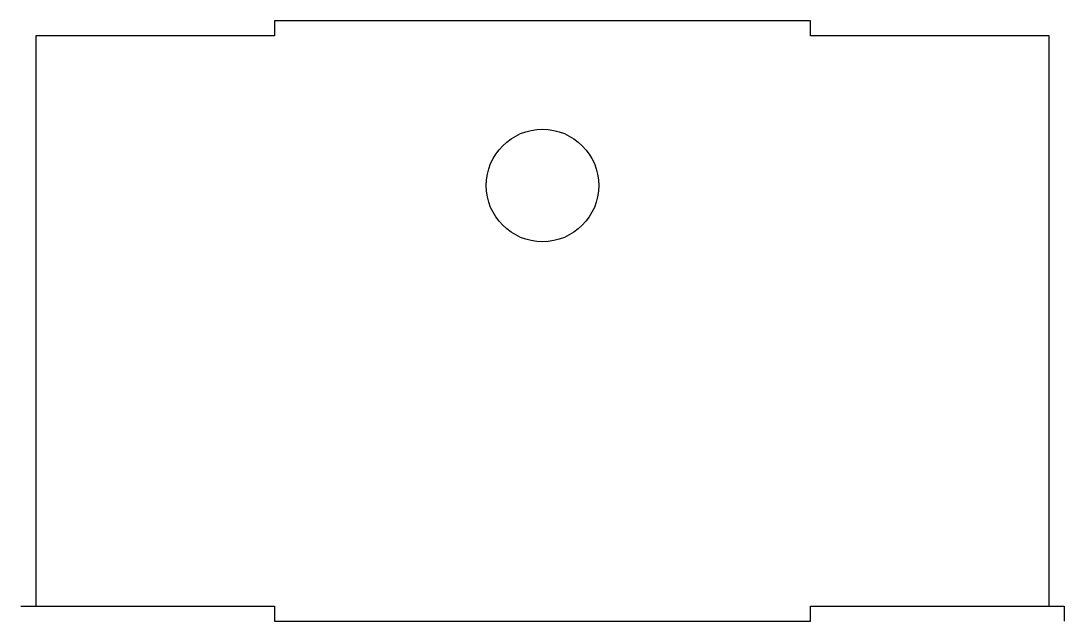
# Model space of a CAD drawing. Header units: millimetres. Extents: x -69 to 69, y 128 to 208.
import ezdxf

# ---------------------------------------------------------------- set-up
doc = ezdxf.new("R2010")
doc.units = ezdxf.units.MM

msp = doc.modelspace()

# ---------------------------------------------------------------- linework, layer by layer
for points in [[(67.5, 130), (67.5, 206), (35.72, 206), (35.72, 208), (-35.72, 208), (-35.72, 206), (-67.5, 206), (-67.5, 130)], [(-69.5, 130), (-35.72, 130), (-35.72, 128), (35.72, 128), (35.72, 130), (69.5, 130), (69.5, 128)]]:
    msp.add_lwpolyline(points)
msp.add_circle((0, 186.06), 7.5)

doc.saveas('drawing.dxf')
